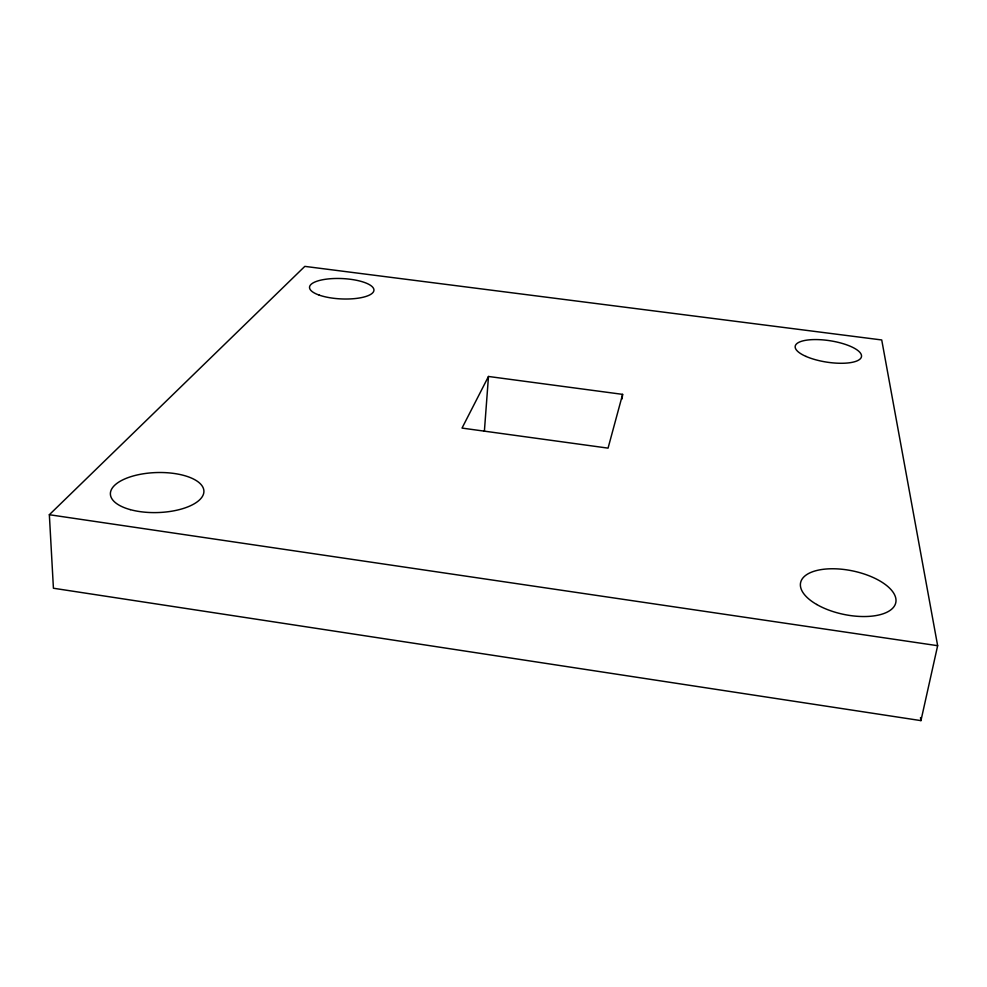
<?xml version="1.0" encoding="UTF-8"?>
<svg xmlns="http://www.w3.org/2000/svg" width="987" height="987" viewBox="0 0 987 987"><rect width="100%" height="100%" fill="white"/><g stroke="black" fill="none" stroke-linecap="round" stroke-linejoin="round"><path stroke-width="1.48" d="M484.383 431.27L488.479 376.466L622.612 394.368L622.081 398.945M920.945 720.621L937.65 645.695L881.724 339.96L304.823 266.379L49.35 514.72L53.421 588.24L920.945 720.621L920.489 717.574M622.612 394.368L608.054 448.135L462.027 428.087L488.479 376.466M49.35 514.72L937.65 645.695M805.997 356.418A33.546 10.82 8.8 0 0 860.787 358.219A33.546 10.82 8.8 0 0 818.297 339.614A33.546 10.82 8.8 0 0 805.997 356.418M319.208 295.113A32.25 10.191 2.6 0 0 372.926 292.559A32.25 10.191 2.6 0 0 333.014 278.568A32.25 10.191 2.6 0 0 319.208 295.113M130.259 509.625A46.784 20.011 -1.8 0 0 203.717 493.167A46.784 20.011 -1.8 0 0 137.44 474.907A46.784 20.011 -1.8 0 0 130.259 509.625M816.705 604.476A48.634 22.195 11.8 0 0 895.123 604.673A48.634 22.195 11.8 0 0 832.781 568.759A48.634 22.195 11.8 0 0 816.705 604.476"/></g></svg>
